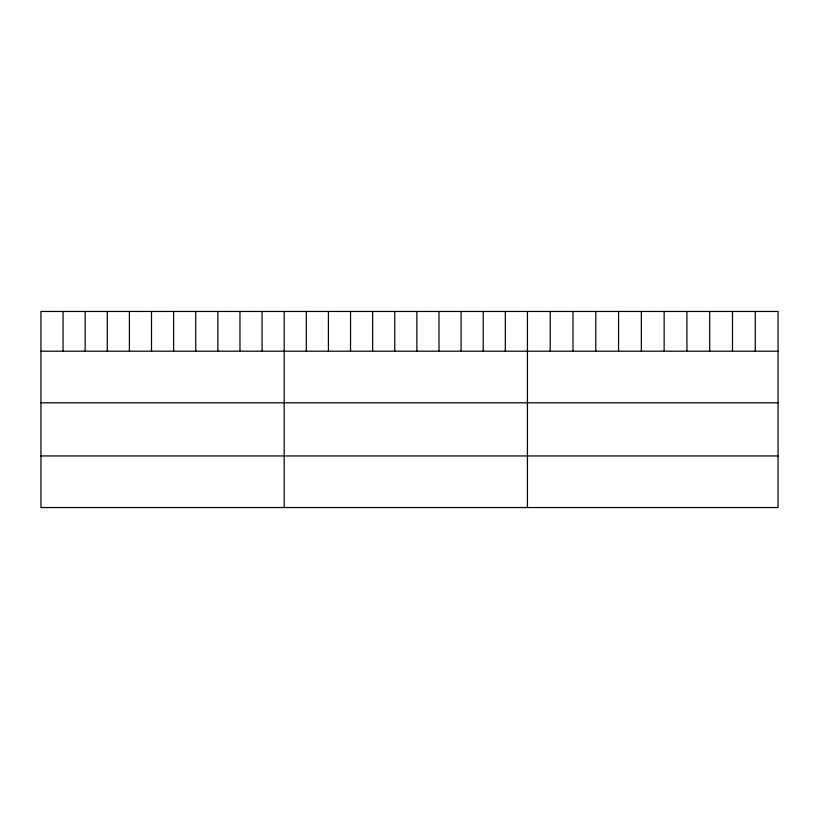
<?xml version="1.0" encoding="UTF-8"?>
<svg xmlns="http://www.w3.org/2000/svg" width="819" height="819" viewBox="0 0 819 819"><rect width="100%" height="100%" fill="white"/><g stroke="black" fill="none" stroke-linecap="round" stroke-linejoin="round"><path stroke-width="1.23" d="M778.05 351.197L778.05 507.545L40.95 507.545L40.95 311.455L778.05 311.455L778.05 351.197L40.95 351.197M40.95 402.794L778.05 402.794M40.95 455.948L778.05 455.948M755.272 311.455L755.272 351.197M732.483 311.455L732.483 351.197M709.704 311.455L709.704 351.197M686.916 311.455L686.916 351.197M664.137 311.455L664.137 351.197M641.349 311.455L641.349 351.197M618.57 311.455L618.57 351.197M595.782 311.455L595.782 351.197M573.003 311.455L573.003 351.197M550.214 311.455L550.214 351.197M527.436 311.455L527.436 507.545M505.323 311.455L505.323 351.197M483.21 311.455L483.21 351.197M461.097 311.455L461.097 351.197M438.984 311.455L438.984 351.197M416.871 311.455L416.871 351.197M394.758 311.455L394.758 351.197M372.645 311.455L372.645 351.197M350.532 311.455L350.532 351.197M328.419 311.455L328.419 351.197M306.306 311.455L306.306 351.197M284.193 311.455L284.193 507.545M262.08 311.455L262.08 351.197M239.967 311.455L239.967 351.197M217.854 311.455L217.854 351.197M195.741 311.455L195.741 351.197M173.628 311.455L173.628 351.197M151.515 311.455L151.515 351.197M129.402 311.455L129.402 351.197M107.289 311.455L107.289 351.197M85.176 311.455L85.176 351.197M63.063 311.455L63.063 351.197"/></g></svg>
